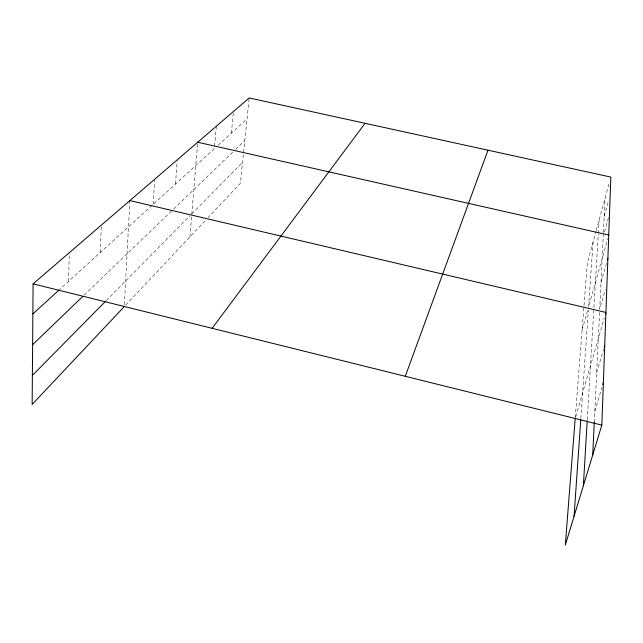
<?xml version="1.0" encoding="UTF-8"?>
<svg xmlns="http://www.w3.org/2000/svg" width="643" height="643" viewBox="0 0 643 643"><rect width="100%" height="100%" fill="white"/><g stroke="black" fill="none" stroke-linecap="round" stroke-linejoin="round"><path stroke-width="0.48" stroke-dasharray="3.21 2.41" d="M68.584 281.369L69.299 252.699M100.236 252.546L101.329 225.146M594.277 422.282L599.678 310.183M603.375 233.546L599.726 309.203L605.352 289.527M603.423 232.541L605.079 198.165M124.396 304.605L129.87 200.592M587.26 419.895L593.738 310.609M593.915 307.651L598.255 234.309M598.311 233.353L599.107 219.986M153.155 204.361L154.69 180.161M580.838 418.464L588.361 309.982M593.071 242.001L588.57 306.992L607.691 238.786M175.483 184.027L177.187 160.806M575.26 417.604L587.34 262.939L595.957 231.472M189.942 236.849L197.626 143.212M216.369 126.189L214.352 148.637L59.831 289.334M231.376 133.133L233.473 111.48M249.098 98.942L240.386 183.271L208.163 217.495M596.222 230.516L609.275 182.837M604.195 216.522L608.374 201.347M604.541 231.842L608.463 217.72M582.1 330.076L588.297 307.957M601.012 282.574L606.839 261.982M575.734 416.688L604.291 318.092M596.656 372.868L603.616 349.197M594.807 411.343L601.944 387.448M125.666 305.12L205.463 220.364M106.288 300.546L189.757 215.935M191.831 213.838L242.54 162.438M84.193 295.073L171.504 211.065M173.65 208.999L232.75 152.142M235.587 149.409L244.806 140.544M218.049 145.27L247.041 118.867"/><path stroke-width="0.96" d="M575.188 418.585L565.31 545.055L601.824 425.119L610.85 177.09L249.203 97.945L33.098 283.844L32.15 404.439L124.292 306.574M592.693 455.107L594.277 422.282M583.362 485.762L587.204 420.892M574.054 516.329L580.774 419.445M607.37 260.11L607.9 258.237M605.385 314.331L605.923 312.45L129.87 200.592M604.171 347.3L604.725 345.412M602.796 384.578L603.367 382.665M405.283 376.3L487.989 150.197M212.126 328.316L365.079 123.303M32.375 375.464L105.597 301.245M32.616 344.696L82.77 296.439M32.857 313.897L59.1 290.001M197.706 142.248L608.744 235.033M33.098 283.844L601.824 425.119"/></g></svg>
